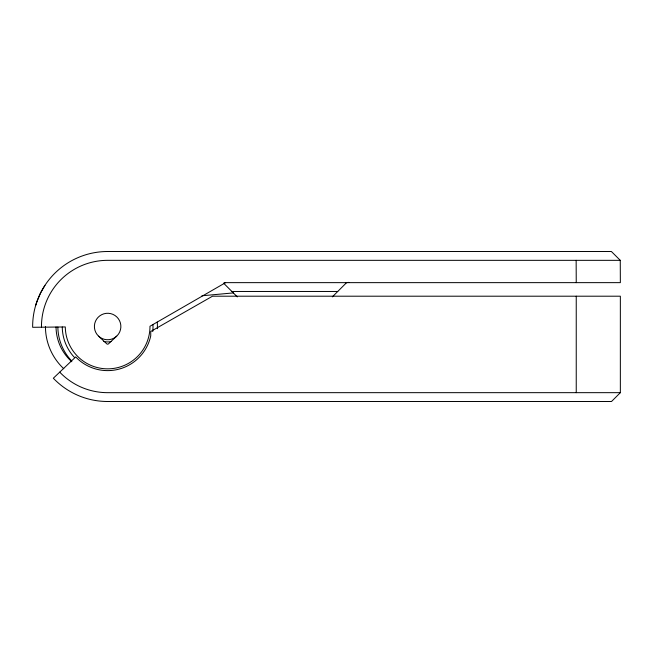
<?xml version="1.0" encoding="UTF-8"?>
<svg xmlns="http://www.w3.org/2000/svg" width="653" height="653" viewBox="0 0 653 653"><rect width="100%" height="100%" fill="white"/><g stroke="black" fill="none" stroke-linecap="round" stroke-linejoin="round"><path stroke-width="0.98" d="M35.703 305.326L35.939 304.51M35.939 304.518L36.682 302.233M36.682 302.241L40.502 293.091L44.935 285.361M332.32 296.895L346.572 282.643M620.35 392.665L611.526 401.489L106.684 401.489A74.989 74.989 0 0 1 53.334 378.226L75.699 356.93A44.11 44.11 0 0 0 150.737 335.903L150.737 331.487L212.494 296.201L620.35 296.201L620.35 392.665L106.741 392.665A66.165 66.165 0 0 1 59.725 372.137M116.691 336.148L108.545 343.805A1.322 1.322 0 0 1 106.733 343.805L98.579 336.148M225.595 282.643L149.986 326.247A42.347 42.347 0 0 1 107.99 368.847A42.347 42.347 0 0 1 65.292 326.949L32.65 327.3A74.989 74.989 0 0 1 107.672 251.511L611.404 251.519L620.26 260.335L620.35 282.643L224.069 282.643M201.94 295.776L233.366 292.911M345.894 282.676L348.939 282.398M620.26 260.335L107.672 260.335A66.165 66.165 0 0 0 41.474 327.202M231.88 291.467L337.748 291.467M223.734 283.32L237.308 296.895M576.15 260.335L576.24 282.643M576.24 296.201L576.24 392.665M71.332 360.57A49.783 49.783 0 0 1 57.856 327.031M157.226 322.076A49.783 49.783 0 0 1 157.373 328.712M111.475 341.454A15.435 15.435 0 0 1 103.794 341.454M71.846 361.762A47.196 47.196 0 0 1 56.027 326.949M63.757 368.716A57.782 57.782 0 0 1 45.441 326.631M74.222 357.207A45.375 45.375 0 0 1 62.264 326.982M152.965 324.525A45.375 45.375 0 0 1 152.729 331.577M100.309 337.528A13.231 13.231 0 0 0 120.846 327.333A13.231 13.231 0 0 0 101.754 314.648A13.231 13.231 0 0 0 100.309 337.528"/></g></svg>
